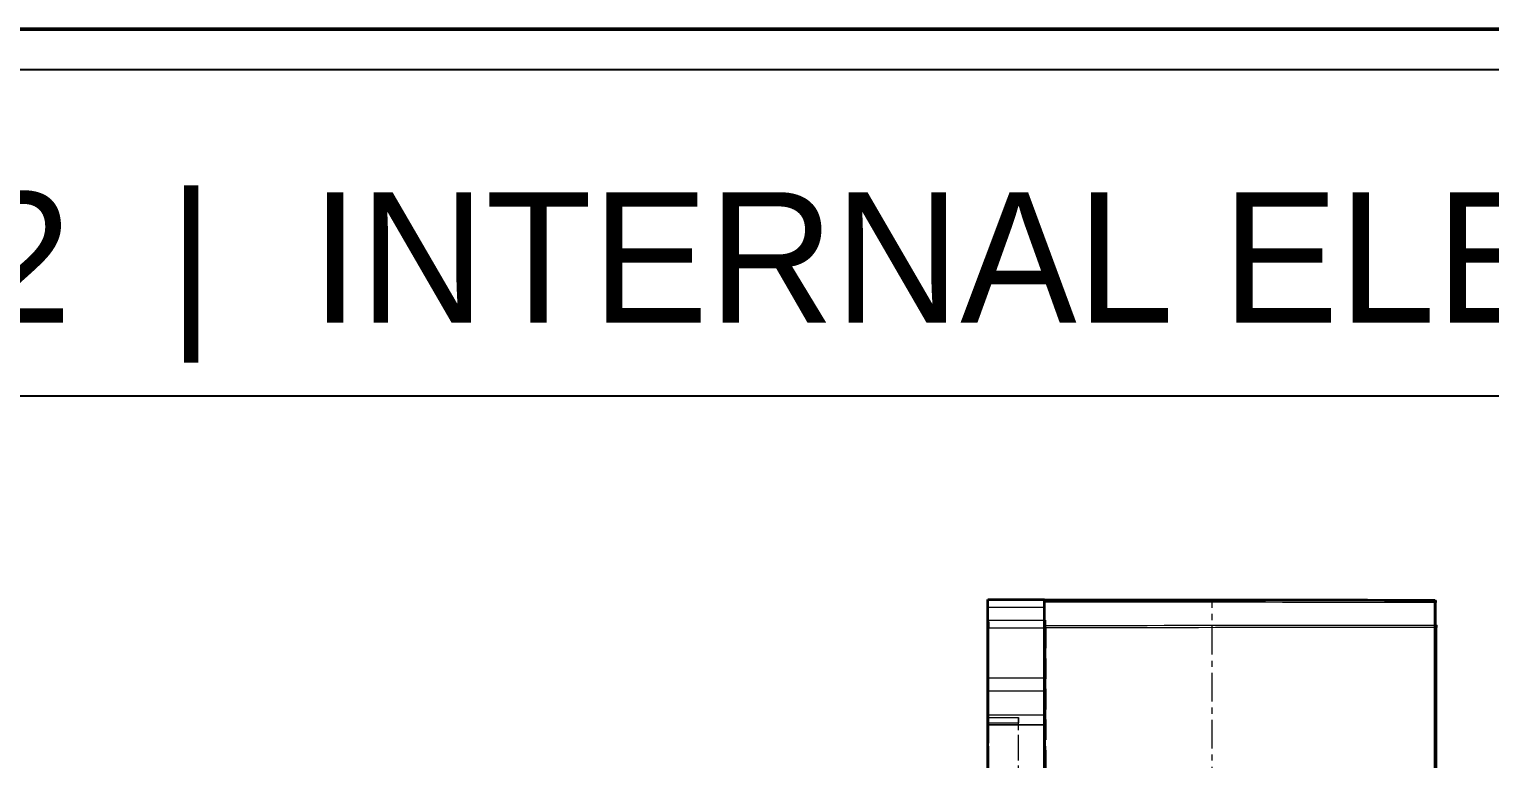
# Model space of a CAD drawing. Header units: millimetres. Extents: x 10 to 410, y 10 to 287.
# Drawn here: x 179.99 to 215.81, y 269.09 to 287 of the extents above; entities that cross this region are included whole.
import ezdxf
from ezdxf.enums import TextEntityAlignment as Align

# ---------------------------------------------------------------- set-up
doc = ezdxf.new("R2010")
doc.units = ezdxf.units.MM
doc.linetypes.add('CENTER', pattern=[1.15, 0.7, -0.15, 0.15, -0.15])
doc.linetypes.add('DASHED', pattern=[0.75, 0.5, -0.25])
for name, color, linetype, lineweight in [('BORDER', 7, 'CONTINUOUS', 50), ('CENTER', 4, 'CENTER', 13), ('HIDDEN', 8, 'DASHED', 18), ('TITLE_BLOCK', 7, 'CONTINUOUS', 25), ('VISIBLE', 7, 'CONTINUOUS', 35)]:
    doc.layers.add(name, color=color, linetype=linetype, lineweight=lineweight)

msp = doc.modelspace()

# ---------------------------------------------------------------- linework, layer by layer
at = {"layer": 'BORDER'}
msp.add_lwpolyline([(10, 10), (410, 10), (410, 287), (10, 287)], close=True, dxfattribs=at)
at = {"layer": 'CENTER'}
msp.add_line((209, 190), (209, 273), dxfattribs=at)
at = {"layer": 'HIDDEN'}
for points in [[(203.501, 273), (203.501, 272.992), (203.501, 272.983), (203.501, 272.975), (203.502, 272.967), (203.502, 272.959), (203.502, 272.95), (203.503, 272.942), (203.503, 272.934), (203.503, 272.926), (203.504, 272.918), (203.504, 272.909), (203.504, 272.901), (203.504, 272.893), (203.505, 272.885), (203.505, 272.876), (203.505, 272.868), (203.506, 272.86), (203.506, 272.852), (203.506, 272.843), (203.507, 272.835), (203.507, 272.827), (203.507, 272.819), (203.507, 272.81)], [(204.901, 272.811), (204.84, 272.811), (204.78, 272.811), (204.719, 272.811), (204.659, 272.811), (204.598, 272.811), (204.537, 272.811), (204.477, 272.811), (204.416, 272.811), (204.356, 272.811), (204.295, 272.811), (204.235, 272.811), (204.174, 272.81), (204.113, 272.81), (204.053, 272.81), (203.992, 272.81), (203.932, 272.81), (203.871, 272.81), (203.81, 272.81), (203.75, 272.81), (203.689, 272.81), (203.629, 272.81), (203.568, 272.81), (203.507, 272.81)], [(203.507, 272.81), (203.507, 272.735), (203.507, 272.659), (203.507, 272.584), (203.507, 272.508), (203.507, 272.432), (203.507, 272.357), (203.507, 272.281), (203.507, 272.205), (203.507, 272.13), (203.507, 272.054), (203.507, 271.978), (203.507, 271.903), (203.507, 271.827), (203.507, 271.751), (203.507, 271.676), (203.507, 271.6), (203.507, 271.524), (203.507, 271.449), (203.507, 271.373), (203.507, 271.297), (203.507, 271.222), (203.507, 271.146), (203.507, 271.07)], [(204.896, 272.939), (204.896, 272.15), (204.896, 271.36), (204.896, 270.571), (204.896, 269.781), (204.896, 268.992), (204.896, 268.202), (204.896, 267.413), (204.896, 266.624), (204.896, 265.834), (204.896, 265.045), (204.896, 264.255), (204.896, 263.466), (204.896, 262.676), (204.896, 261.887), (204.896, 261.097), (204.896, 260.308), (204.896, 259.518), (204.896, 258.729), (204.896, 257.939), (204.896, 257.15), (204.896, 256.36), (204.896, 255.571), (204.896, 254.781)], [(204.901, 272.811), (204.901, 272.816), (204.901, 272.822), (204.9, 272.827), (204.9, 272.833), (204.9, 272.839), (204.9, 272.844), (204.9, 272.85), (204.899, 272.855), (204.899, 272.861), (204.899, 272.867), (204.899, 272.872), (204.899, 272.878), (204.898, 272.883), (204.898, 272.889), (204.898, 272.895), (204.898, 272.9), (204.898, 272.906), (204.897, 272.911), (204.897, 272.917), (204.897, 272.923), (204.897, 272.928), (204.897, 272.934), (204.896, 272.939)], [(214.477, 272.93), (214.061, 272.93), (213.644, 272.931), (213.227, 272.931), (212.811, 272.931), (212.394, 272.932), (211.978, 272.932), (211.561, 272.933), (211.145, 272.933), (210.728, 272.933), (210.312, 272.934), (209.895, 272.934), (209.478, 272.935), (209.062, 272.935), (208.645, 272.936), (208.229, 272.936), (207.812, 272.936), (207.396, 272.937), (206.979, 272.937), (206.563, 272.938), (206.146, 272.938), (205.729, 272.938), (205.313, 272.939), (204.896, 272.939)], [(204.901, 272.811), (204.901, 272.735), (204.901, 272.659), (204.901, 272.584), (204.901, 272.508), (204.901, 272.432), (204.901, 272.357), (204.901, 272.281), (204.901, 272.205), (204.901, 272.13), (204.901, 272.054), (204.901, 271.978), (204.901, 271.903), (204.901, 271.827), (204.901, 271.751), (204.901, 271.676), (204.901, 271.6), (204.901, 271.524), (204.901, 271.449), (204.901, 271.373), (204.901, 271.297), (204.901, 271.222), (204.901, 271.146), (204.901, 271.07)], [(203.519, 272.495), (203.519, 272.419), (203.519, 272.343), (203.519, 272.268), (203.519, 272.192), (203.519, 272.117), (203.519, 272.041), (203.519, 271.965), (203.519, 271.89), (203.519, 271.814), (203.519, 271.738), (203.519, 271.663), (203.519, 271.587), (203.519, 271.511), (203.519, 271.436), (203.519, 271.36), (203.519, 271.284), (203.519, 271.209), (203.519, 271.133), (203.519, 271.057), (203.519, 270.982), (203.519, 270.906), (203.519, 270.83), (203.519, 270.755)], [(203.519, 272.495), (203.519, 272.487), (203.52, 272.478), (203.52, 272.47), (203.52, 272.462), (203.52, 272.454), (203.521, 272.445), (203.521, 272.437), (203.521, 272.429), (203.522, 272.421), (203.522, 272.412), (203.522, 272.404), (203.523, 272.396), (203.523, 272.388), (203.523, 272.38), (203.523, 272.371), (203.524, 272.363), (203.524, 272.355), (203.524, 272.347), (203.525, 272.338), (203.525, 272.33), (203.525, 272.322), (203.526, 272.314), (203.526, 272.305)], [(203.519, 272.495), (203.58, 272.495), (203.64, 272.495), (203.701, 272.495), (203.761, 272.495), (203.822, 272.495), (203.882, 272.495), (203.943, 272.495), (204.004, 272.495), (204.064, 272.495), (204.125, 272.495), (204.185, 272.495), (204.246, 272.495), (204.307, 272.495), (204.367, 272.495), (204.428, 272.495), (204.488, 272.495), (204.549, 272.495), (204.61, 272.495), (204.67, 272.495), (204.731, 272.495), (204.791, 272.495), (204.852, 272.495), (204.912, 272.495)], [(203.526, 194), (203.526, 197.405), (203.526, 200.809), (203.526, 204.214), (203.526, 207.618), (203.526, 211.023), (203.526, 214.427), (203.526, 217.832), (203.526, 221.237), (203.526, 224.641), (203.526, 228.046), (203.526, 231.45), (203.526, 234.855), (203.526, 238.26), (203.526, 241.664), (203.526, 245.069), (203.526, 248.473), (203.526, 251.878), (203.526, 255.282), (203.526, 258.687), (203.526, 262.092), (203.526, 265.496), (203.526, 268.901), (203.526, 272.305)], [(203.526, 272.305), (203.586, 272.305), (203.647, 272.305), (203.708, 272.305), (203.768, 272.305), (203.829, 272.305), (203.889, 272.305), (203.95, 272.305), (204.011, 272.305), (204.071, 272.305), (204.132, 272.305), (204.192, 272.305), (204.253, 272.305), (204.314, 272.305), (204.374, 272.305), (204.435, 272.305), (204.495, 272.305), (204.556, 272.305), (204.616, 272.305), (204.677, 272.305), (204.738, 272.305), (204.798, 272.305), (204.859, 272.305), (204.919, 272.305)], [(204.917, 272.366), (204.917, 272.372), (204.917, 272.377), (204.917, 272.383), (204.916, 272.389), (204.916, 272.394), (204.916, 272.4), (204.916, 272.405), (204.916, 272.411), (204.915, 272.417), (204.915, 272.422), (204.915, 272.428), (204.915, 272.433), (204.915, 272.439), (204.914, 272.445), (204.914, 272.45), (204.914, 272.456), (204.914, 272.461), (204.914, 272.467), (204.913, 272.473), (204.913, 272.478), (204.913, 272.484), (204.913, 272.489), (204.912, 272.495)], [(204.912, 272.495), (204.912, 272.419), (204.912, 272.344), (204.912, 272.268), (204.912, 272.192), (204.912, 272.117), (204.912, 272.041), (204.912, 271.965), (204.912, 271.89), (204.912, 271.814), (204.912, 271.738), (204.912, 271.663), (204.912, 271.587), (204.912, 271.511), (204.912, 271.436), (204.912, 271.36), (204.912, 271.284), (204.912, 271.209), (204.912, 271.133), (204.912, 271.057), (204.912, 270.982), (204.912, 270.906), (204.912, 270.83), (204.912, 270.755)], [(204.917, 272.366), (205.333, 272.367), (205.748, 272.367), (206.164, 272.368), (206.58, 272.368), (206.995, 272.369), (207.411, 272.369), (207.827, 272.37), (208.242, 272.37), (208.658, 272.371), (209.074, 272.371), (209.489, 272.371), (209.905, 272.372), (210.321, 272.372), (210.736, 272.373), (211.152, 272.373), (211.568, 272.374), (211.983, 272.374), (212.399, 272.375), (212.815, 272.375), (213.23, 272.376), (213.646, 272.376), (214.062, 272.377), (214.477, 272.377)], [(204.917, 254.208), (204.917, 254.998), (204.917, 255.787), (204.917, 256.577), (204.917, 257.366), (204.917, 258.156), (204.917, 258.945), (204.917, 259.735), (204.917, 260.524), (204.917, 261.314), (204.917, 262.103), (204.917, 262.893), (204.917, 263.682), (204.917, 264.471), (204.917, 265.261), (204.917, 266.05), (204.917, 266.84), (204.917, 267.629), (204.917, 268.419), (204.917, 269.208), (204.917, 269.998), (204.917, 270.787), (204.917, 271.577), (204.917, 272.366)], [(214.499, 272.318), (214.083, 272.318), (213.666, 272.317), (213.25, 272.317), (212.833, 272.316), (212.417, 272.316), (212, 272.315), (211.584, 272.315), (211.167, 272.314), (210.751, 272.314), (210.334, 272.313), (209.918, 272.313), (209.501, 272.312), (209.085, 272.312), (208.668, 272.311), (208.252, 272.311), (207.835, 272.31), (207.418, 272.31), (207.002, 272.309), (206.585, 272.309), (206.169, 272.308), (205.752, 272.308), (205.336, 272.307), (204.919, 272.307)], [(204.919, 272.305), (204.919, 272.306), (204.919, 272.306), (204.919, 272.306), (204.919, 272.306), (204.919, 272.306), (204.919, 272.306), (204.919, 272.306), (204.919, 272.306), (204.919, 272.306), (204.919, 272.306), (204.919, 272.306), (204.919, 272.306), (204.919, 272.306), (204.919, 272.306), (204.919, 272.306), (204.919, 272.307), (204.919, 272.307), (204.919, 272.307), (204.919, 272.307), (204.919, 272.307), (204.919, 272.307), (204.919, 272.307), (204.919, 272.307)], [(204.919, 272.307), (204.919, 268.902), (204.919, 265.498), (204.919, 262.093), (204.919, 258.689), (204.919, 255.284), (204.919, 251.88), (204.919, 248.475), (204.919, 245.07), (204.919, 241.666), (204.919, 238.261), (204.919, 234.857), (204.919, 231.452), (204.919, 228.047), (204.919, 224.643), (204.919, 221.238), (204.919, 217.834), (204.919, 214.429), (204.919, 211.025), (204.919, 207.62), (204.919, 204.215), (204.919, 200.811), (204.919, 197.406), (204.919, 194.002)], [(204.919, 194.002), (204.919, 197.406), (204.919, 200.811), (204.919, 204.215), (204.919, 207.62), (204.919, 211.024), (204.919, 214.429), (204.919, 217.833), (204.919, 221.238), (204.919, 224.642), (204.919, 228.047), (204.919, 231.451), (204.919, 234.856), (204.919, 238.26), (204.919, 241.665), (204.919, 245.069), (204.919, 248.474), (204.919, 251.878), (204.919, 255.283), (204.919, 258.687), (204.919, 262.092), (204.919, 265.496), (204.919, 268.901), (204.919, 272.305)], [(203.509, 270.161), (203.509, 270.2), (203.508, 270.24), (203.508, 270.279), (203.508, 270.319), (203.508, 270.359), (203.508, 270.398), (203.508, 270.438), (203.508, 270.477), (203.508, 270.517), (203.508, 270.556), (203.508, 270.596), (203.508, 270.635), (203.508, 270.675), (203.508, 270.714), (203.508, 270.754), (203.508, 270.794), (203.508, 270.833), (203.507, 270.873), (203.507, 270.912), (203.507, 270.952), (203.507, 270.991), (203.507, 271.031), (203.507, 271.07)], [(204.901, 271.07), (204.84, 271.07), (204.78, 271.07), (204.719, 271.07), (204.659, 271.07), (204.598, 271.07), (204.537, 271.07), (204.477, 271.07), (204.416, 271.07), (204.356, 271.07), (204.295, 271.07), (204.235, 271.07), (204.174, 271.07), (204.113, 271.07), (204.053, 271.07), (203.992, 271.07), (203.932, 271.07), (203.871, 271.07), (203.81, 271.07), (203.75, 271.07), (203.689, 271.07), (203.629, 271.07), (203.568, 271.07), (203.507, 271.07)], [(204.902, 270.161), (204.902, 270.2), (204.902, 270.24), (204.902, 270.28), (204.902, 270.319), (204.902, 270.359), (204.901, 270.398), (204.901, 270.438), (204.901, 270.477), (204.901, 270.517), (204.901, 270.556), (204.901, 270.596), (204.901, 270.635), (204.901, 270.675), (204.901, 270.715), (204.901, 270.754), (204.901, 270.794), (204.901, 270.833), (204.901, 270.873), (204.901, 270.912), (204.901, 270.952), (204.901, 270.991), (204.901, 271.031), (204.901, 271.07)], [(203.519, 270.755), (203.519, 270.719), (203.519, 270.682), (203.519, 270.646), (203.519, 270.61), (203.519, 270.574), (203.519, 270.538), (203.519, 270.502), (203.519, 270.465), (203.519, 270.429), (203.519, 270.393), (203.519, 270.357), (203.519, 270.321), (203.519, 270.285), (203.519, 270.249), (203.519, 270.212), (203.519, 270.176), (203.519, 270.14), (203.518, 270.104), (203.518, 270.068), (203.518, 270.032), (203.518, 269.995), (203.518, 269.959), (203.518, 269.923)], [(204.912, 270.755), (204.852, 270.755), (204.791, 270.755), (204.731, 270.755), (204.67, 270.755), (204.61, 270.755), (204.549, 270.755), (204.488, 270.755), (204.428, 270.755), (204.367, 270.755), (204.307, 270.755), (204.246, 270.755), (204.185, 270.755), (204.125, 270.755), (204.064, 270.755), (204.004, 270.755), (203.943, 270.755), (203.882, 270.755), (203.822, 270.755), (203.761, 270.755), (203.701, 270.755), (203.64, 270.755), (203.58, 270.755), (203.519, 270.755)], [(204.912, 270.755), (204.912, 270.719), (204.912, 270.682), (204.912, 270.646), (204.912, 270.61), (204.912, 270.574), (204.912, 270.538), (204.912, 270.502), (204.912, 270.466), (204.912, 270.429), (204.912, 270.393), (204.912, 270.357), (204.912, 270.321), (204.912, 270.285), (204.912, 270.249), (204.912, 270.213), (204.912, 270.176), (204.912, 270.14), (204.912, 270.104), (204.912, 270.068), (204.912, 270.032), (204.912, 269.996), (204.912, 269.959), (204.911, 269.923)], [(203.509, 270.161), (203.509, 270.159), (203.509, 270.156), (203.509, 270.154), (203.509, 270.152), (203.509, 270.15), (203.509, 270.147), (203.509, 270.145), (203.51, 270.143), (203.51, 270.141), (203.51, 270.139), (203.51, 270.136), (203.51, 270.134), (203.51, 270.132), (203.51, 270.13), (203.51, 270.127), (203.51, 270.125), (203.51, 270.123), (203.51, 270.121), (203.51, 270.118), (203.511, 270.116), (203.511, 270.114), (203.511, 270.112), (203.511, 270.11)], [(204.902, 270.161), (204.842, 270.161), (204.781, 270.161), (204.721, 270.161), (204.66, 270.161), (204.599, 270.161), (204.539, 270.161), (204.478, 270.161), (204.418, 270.161), (204.357, 270.161), (204.297, 270.161), (204.236, 270.161), (204.175, 270.161), (204.115, 270.161), (204.054, 270.161), (203.994, 270.161), (203.933, 270.161), (203.872, 270.161), (203.812, 270.161), (203.751, 270.161), (203.691, 270.161), (203.63, 270.161), (203.569, 270.161), (203.509, 270.161)], [(203.511, 270.11), (203.543, 270.11), (203.575, 270.11), (203.607, 270.11), (203.64, 270.11), (203.672, 270.11), (203.704, 270.11), (203.736, 270.11), (203.768, 270.11), (203.8, 270.11), (203.833, 270.11), (203.865, 270.11), (203.897, 270.11), (203.929, 270.11), (203.961, 270.11), (203.994, 270.11), (204.026, 270.11), (204.058, 270.11), (204.09, 270.11), (204.122, 270.11), (204.155, 270.11), (204.187, 270.11), (204.219, 270.11), (204.251, 270.11)], [(203.511, 270.11), (203.511, 266.932), (203.511, 263.754), (203.511, 260.577), (203.511, 257.399), (203.511, 254.221), (203.511, 251.044), (203.511, 247.866), (203.511, 244.689), (203.511, 241.511), (203.511, 238.333), (203.511, 235.156), (203.511, 231.978), (203.511, 228.801), (203.511, 225.623), (203.511, 222.445), (203.511, 219.268), (203.511, 216.09), (203.511, 212.913), (203.511, 209.735), (203.511, 206.557), (203.511, 203.38), (203.511, 200.202), (203.511, 197.025)], [(204.251, 270.11), (204.251, 270.104), (204.252, 270.098), (204.252, 270.092), (204.252, 270.086), (204.252, 270.08), (204.252, 270.075), (204.253, 270.069), (204.253, 270.063), (204.253, 270.057), (204.253, 270.051), (204.253, 270.045), (204.254, 270.04), (204.254, 270.034), (204.254, 270.028), (204.254, 270.022), (204.254, 270.016), (204.255, 270.01), (204.255, 270.005), (204.255, 269.999), (204.255, 269.993), (204.256, 269.987), (204.256, 269.981), (204.256, 269.975)], [(204.251, 197.025), (204.251, 200.202), (204.251, 203.38), (204.251, 206.557), (204.251, 209.735), (204.251, 212.913), (204.251, 216.09), (204.251, 219.268), (204.251, 222.445), (204.251, 225.623), (204.251, 228.801), (204.251, 231.978), (204.251, 235.156), (204.251, 238.334), (204.251, 241.511), (204.251, 244.689), (204.251, 247.866), (204.251, 251.044), (204.251, 254.222), (204.251, 257.399), (204.251, 260.577), (204.251, 263.754), (204.251, 266.932), (204.251, 270.11)], [(204.902, 270.161), (204.903, 270.151), (204.903, 270.14), (204.904, 270.13), (204.904, 270.12), (204.904, 270.109), (204.905, 270.099), (204.905, 270.089), (204.905, 270.079), (204.906, 270.068), (204.906, 270.058), (204.907, 270.048), (204.907, 270.037), (204.907, 270.027), (204.908, 270.017), (204.908, 270.007), (204.908, 269.996), (204.909, 269.986), (204.909, 269.976), (204.91, 269.965), (204.91, 269.955), (204.91, 269.945), (204.911, 269.934), (204.911, 269.924)], [(203.516, 269.975), (203.516, 266.798), (203.516, 263.62), (203.516, 260.443), (203.516, 257.265), (203.516, 254.087), (203.516, 250.91), (203.516, 247.732), (203.516, 244.555), (203.516, 241.377), (203.516, 238.199), (203.516, 235.022), (203.516, 231.844), (203.516, 228.666), (203.516, 225.489), (203.516, 222.311), (203.516, 219.134), (203.516, 215.956), (203.516, 212.778), (203.516, 209.601), (203.516, 206.423), (203.516, 203.246), (203.516, 200.068), (203.516, 196.89)], [(203.516, 269.975), (203.516, 269.973), (203.516, 269.971), (203.516, 269.969), (203.516, 269.966), (203.516, 269.964), (203.516, 269.962), (203.516, 269.96), (203.516, 269.958), (203.516, 269.955), (203.516, 269.953), (203.517, 269.951), (203.517, 269.949), (203.517, 269.946), (203.517, 269.944), (203.517, 269.942), (203.517, 269.94), (203.517, 269.937), (203.517, 269.935), (203.517, 269.933), (203.517, 269.931), (203.517, 269.929), (203.517, 269.926), (203.518, 269.924)], [(203.516, 269.975), (203.548, 269.975), (203.58, 269.975), (203.612, 269.975), (203.644, 269.975), (203.677, 269.975), (203.709, 269.975), (203.741, 269.975), (203.773, 269.975), (203.805, 269.975), (203.838, 269.975), (203.87, 269.975), (203.902, 269.975), (203.934, 269.975), (203.966, 269.975), (203.998, 269.975), (204.031, 269.975), (204.063, 269.975), (204.095, 269.975), (204.127, 269.975), (204.159, 269.975), (204.192, 269.975), (204.224, 269.975), (204.256, 269.975)], [(203.518, 269.923), (203.518, 269.923), (203.518, 269.923), (203.518, 269.923), (203.518, 269.923), (203.518, 269.923), (203.518, 269.923), (203.518, 269.923), (203.518, 269.923), (203.518, 269.924), (203.518, 269.924), (203.518, 269.924), (203.518, 269.924), (203.518, 269.924), (203.518, 269.924), (203.518, 269.924), (203.518, 269.924), (203.518, 269.924), (203.518, 269.924), (203.518, 269.924), (203.518, 269.924), (203.518, 269.924), (203.518, 269.924), (203.518, 269.924)], [(204.911, 269.924), (204.85, 269.924), (204.79, 269.924), (204.729, 269.924), (204.669, 269.924), (204.608, 269.924), (204.548, 269.924), (204.487, 269.924), (204.426, 269.924), (204.366, 269.924), (204.305, 269.924), (204.245, 269.924), (204.184, 269.924), (204.123, 269.924), (204.063, 269.924), (204.002, 269.924), (203.942, 269.924), (203.881, 269.924), (203.82, 269.924), (203.76, 269.924), (203.699, 269.924), (203.639, 269.924), (203.578, 269.924), (203.518, 269.924)], [(204.911, 269.923), (204.851, 269.923), (204.79, 269.923), (204.729, 269.923), (204.669, 269.923), (204.608, 269.923), (204.548, 269.923), (204.487, 269.923), (204.426, 269.923), (204.366, 269.923), (204.305, 269.923), (204.245, 269.923), (204.184, 269.923), (204.123, 269.923), (204.063, 269.923), (204.002, 269.923), (203.942, 269.923), (203.881, 269.923), (203.821, 269.923), (203.76, 269.923), (203.699, 269.923), (203.639, 269.923), (203.578, 269.923), (203.518, 269.923)], [(204.256, 196.89), (204.256, 200.068), (204.256, 203.246), (204.256, 206.423), (204.256, 209.601), (204.256, 212.778), (204.256, 215.956), (204.256, 219.134), (204.256, 222.311), (204.256, 225.489), (204.256, 228.667), (204.256, 231.844), (204.256, 235.022), (204.256, 238.199), (204.256, 241.377), (204.256, 244.555), (204.256, 247.732), (204.256, 250.91), (204.256, 254.087), (204.256, 257.265), (204.256, 260.443), (204.256, 263.62), (204.256, 266.798), (204.256, 269.975)], [(204.911, 269.923), (204.911, 269.923), (204.911, 269.923), (204.911, 269.923), (204.911, 269.923), (204.911, 269.923), (204.911, 269.924), (204.911, 269.924), (204.911, 269.924), (204.911, 269.924), (204.911, 269.924), (204.911, 269.924), (204.911, 269.924), (204.911, 269.924), (204.911, 269.924), (204.911, 269.924), (204.911, 269.924), (204.911, 269.924), (204.911, 269.924), (204.911, 269.924), (204.911, 269.924), (204.911, 269.924), (204.911, 269.924), (204.911, 269.924)]]:
    msp.add_lwpolyline(points, dxfattribs=at)
at = {"layer": 'TITLE_BLOCK'}
msp.add_lwpolyline([(12, 278), (408, 278), (408, 286), (12, 286)], close=True, dxfattribs=at)
at = {"layer": 'VISIBLE'}
for points in [[(203.501, 194.695), (203.501, 198.099), (203.501, 201.504), (203.501, 204.908), (203.501, 208.313), (203.501, 211.717), (203.501, 215.122), (203.501, 218.527), (203.501, 221.931), (203.501, 225.336), (203.501, 228.74), (203.501, 232.145), (203.501, 235.549), (203.501, 238.954), (203.501, 242.359), (203.501, 245.763), (203.501, 249.168), (203.501, 252.572), (203.501, 255.977), (203.501, 259.382), (203.501, 262.786), (203.501, 266.191), (203.501, 269.595), (203.501, 273)], [(203.501, 273), (203.561, 273), (203.622, 273), (203.682, 273), (203.743, 273), (203.804, 273), (203.864, 273), (203.925, 273), (203.985, 273), (204.046, 273), (204.106, 273), (204.167, 273), (204.228, 273), (204.288, 273), (204.349, 273), (204.409, 273), (204.47, 273), (204.531, 273), (204.591, 273), (204.652, 273), (204.712, 273), (204.773, 273), (204.833, 273), (204.894, 273)], [(204.894, 272.998), (204.894, 272.999), (204.894, 272.999), (204.894, 272.999), (204.894, 272.999), (204.894, 272.999), (204.894, 272.999), (204.894, 272.999), (204.894, 272.999), (204.894, 272.999), (204.894, 272.999), (204.894, 272.999), (204.894, 272.999), (204.894, 272.999), (204.894, 272.999), (204.894, 272.999), (204.894, 273), (204.894, 273), (204.894, 273), (204.894, 273), (204.894, 273), (204.894, 273), (204.894, 273), (204.894, 273)], [(204.894, 194.695), (204.894, 198.099), (204.894, 201.504), (204.894, 204.908), (204.894, 208.313), (204.894, 211.718), (204.894, 215.122), (204.894, 218.527), (204.894, 221.931), (204.894, 225.336), (204.894, 228.74), (204.894, 232.145), (204.894, 235.55), (204.894, 238.954), (204.894, 242.359), (204.894, 245.763), (204.894, 249.168), (204.894, 252.573), (204.894, 255.977), (204.894, 259.382), (204.894, 262.786), (204.894, 266.191), (204.894, 269.595), (204.894, 273)], [(204.894, 272.998), (205.311, 272.998), (205.727, 272.998), (206.144, 272.997), (206.56, 272.997), (206.977, 272.996), (207.393, 272.996), (207.81, 272.996), (208.227, 272.995), (208.643, 272.995), (209.06, 272.994), (209.476, 272.994), (209.893, 272.993), (210.309, 272.993), (210.726, 272.993), (211.143, 272.992), (211.559, 272.992), (211.976, 272.991), (212.392, 272.991), (212.809, 272.991), (213.225, 272.99), (213.642, 272.99), (214.058, 272.989), (214.475, 272.989)], [(204.894, 194.693), (204.894, 198.098), (204.894, 201.502), (204.894, 204.907), (204.894, 208.311), (204.894, 211.716), (204.894, 215.121), (204.894, 218.525), (204.894, 221.93), (204.894, 225.334), (204.894, 228.739), (204.894, 232.144), (204.894, 235.548), (204.894, 238.953), (204.894, 242.357), (204.894, 245.762), (204.894, 249.166), (204.894, 252.571), (204.894, 255.976), (204.894, 259.38), (204.894, 262.785), (204.894, 266.189), (204.894, 269.594), (204.894, 272.998)], [(214.475, 272.989), (214.475, 272.986), (214.475, 272.984), (214.475, 272.981), (214.475, 272.979), (214.475, 272.976), (214.476, 272.973), (214.476, 272.971), (214.476, 272.968), (214.476, 272.966), (214.476, 272.963), (214.476, 272.961), (214.476, 272.958), (214.476, 272.955), (214.476, 272.953), (214.476, 272.95), (214.477, 272.948), (214.477, 272.945), (214.477, 272.943), (214.477, 272.94), (214.477, 272.937), (214.477, 272.935), (214.477, 272.932), (214.477, 272.93)], [(214.475, 194.683), (214.475, 198.088), (214.475, 201.493), (214.475, 204.897), (214.475, 208.302), (214.475, 211.706), (214.475, 215.111), (214.475, 218.516), (214.475, 221.92), (214.475, 225.325), (214.475, 228.729), (214.475, 232.134), (214.475, 235.538), (214.475, 238.943), (214.475, 242.348), (214.475, 245.752), (214.475, 249.157), (214.475, 252.561), (214.475, 255.966), (214.475, 259.371), (214.475, 262.775), (214.475, 266.18), (214.475, 269.584), (214.475, 272.989)], [(214.477, 194.624), (214.477, 198.029), (214.477, 201.433), (214.477, 204.838), (214.477, 208.243), (214.477, 211.647), (214.477, 215.052), (214.477, 218.456), (214.477, 221.861), (214.477, 225.266), (214.477, 228.67), (214.477, 232.075), (214.477, 235.479), (214.477, 238.884), (214.477, 242.288), (214.477, 245.693), (214.477, 249.098), (214.477, 252.502), (214.477, 255.907), (214.477, 259.311), (214.477, 262.716), (214.477, 266.121), (214.477, 269.525), (214.477, 272.93)], [(214.477, 272.377), (214.478, 272.377), (214.479, 272.377), (214.48, 272.377), (214.481, 272.377), (214.482, 272.377), (214.482, 272.377), (214.483, 272.377), (214.484, 272.377), (214.485, 272.377), (214.486, 272.377), (214.487, 272.377), (214.488, 272.377), (214.489, 272.377), (214.489, 272.377), (214.49, 272.377), (214.491, 272.377), (214.492, 272.377), (214.493, 272.377), (214.494, 272.377), (214.495, 272.377), (214.496, 272.377), (214.496, 272.377), (214.497, 272.377)], [(214.497, 272.377), (214.497, 272.375), (214.497, 272.372), (214.498, 272.37), (214.498, 272.367), (214.498, 272.364), (214.498, 272.362), (214.498, 272.359), (214.498, 272.357), (214.498, 272.354), (214.498, 272.352), (214.498, 272.349), (214.498, 272.346), (214.498, 272.344), (214.499, 272.341), (214.499, 272.339), (214.499, 272.336), (214.499, 272.333), (214.499, 272.331), (214.499, 272.328), (214.499, 272.326), (214.499, 272.323), (214.499, 272.321), (214.499, 272.318)], [(214.497, 194.072), (214.497, 197.476), (214.497, 200.881), (214.497, 204.286), (214.497, 207.69), (214.497, 211.095), (214.497, 214.499), (214.497, 217.904), (214.497, 221.309), (214.497, 224.713), (214.497, 228.118), (214.497, 231.522), (214.497, 234.927), (214.497, 238.331), (214.497, 241.736), (214.497, 245.141), (214.497, 248.545), (214.497, 251.95), (214.497, 255.354), (214.497, 258.759), (214.497, 262.163), (214.497, 265.568), (214.497, 268.973), (214.497, 272.377)], [(214.499, 194.013), (214.499, 197.417), (214.499, 200.822), (214.499, 204.226), (214.499, 207.631), (214.499, 211.036), (214.499, 214.44), (214.499, 217.845), (214.499, 221.249), (214.499, 224.654), (214.499, 228.058), (214.499, 231.463), (214.499, 234.868), (214.499, 238.272), (214.499, 241.677), (214.499, 245.081), (214.499, 248.486), (214.499, 251.891), (214.499, 255.295), (214.499, 258.7), (214.499, 262.104), (214.499, 265.509), (214.499, 268.913), (214.499, 272.318)]]:
    msp.add_lwpolyline(points, dxfattribs=at)

# ---------------------------------------------------------------- texts
at = {"layer": 'TITLE_BLOCK'}
msp.add_text('MW-M-002  |  INTERNAL ELECTRONICS CARRIER', height=3.2, dxfattribs=at).set_placement((210, 281.4), align=Align.MIDDLE_CENTER)

doc.saveas('drawing.dxf')
